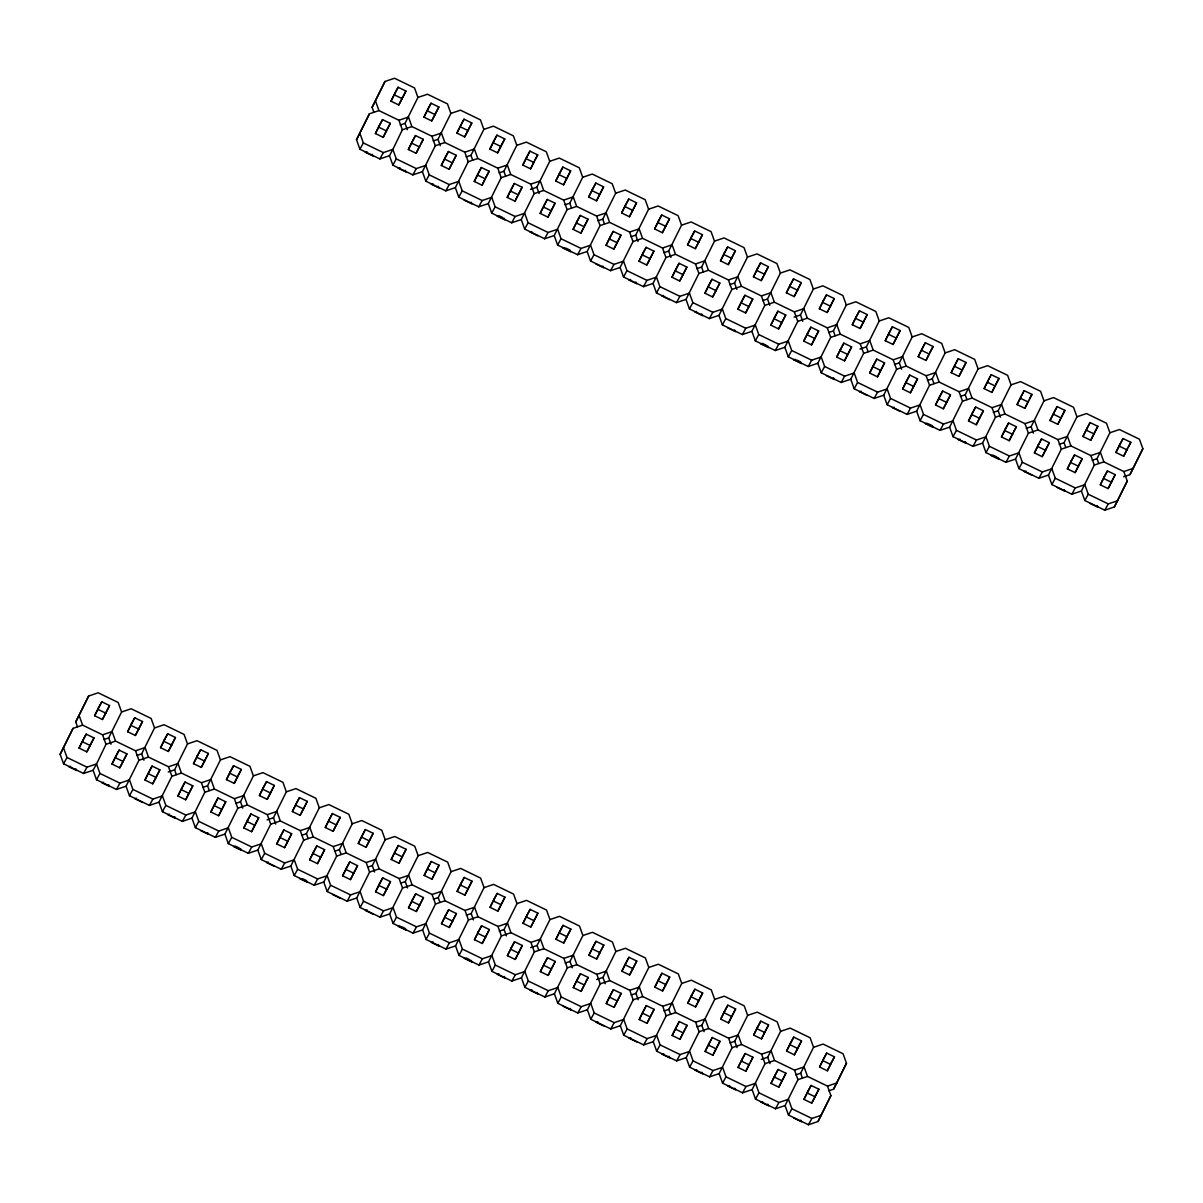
<?xml version="1.0" encoding="UTF-8"?>
<svg xmlns="http://www.w3.org/2000/svg" width="1203" height="1203" viewBox="0 0 1203 1203"><rect width="100%" height="100%" fill="white"/><g stroke="black" fill="none" stroke-linecap="round" stroke-linejoin="round"><path stroke-width="1.5" d="M60.15 754.281L73.037 728.371L82.601 725.138L102.571 734.822L105.984 744.326L96.541 763.95L93.097 770.251L83.548 773.469L63.564 763.785L60.15 754.281L73.037 728.371M77.458 726.687L75.744 721.935L88.646 696.026L98.195 692.793L118.18 702.477L121.593 711.996L108.691 737.905L103.924 739.514M356.509 139.728L369.396 113.819L378.945 110.601L398.93 120.27L402.343 129.789L392.885 149.398L389.456 155.698L379.892 158.916L359.923 149.247L356.509 139.728L369.396 113.819M373.802 112.135L372.103 107.383L384.99 81.473L394.554 78.255L414.524 87.939L417.937 97.443L405.05 123.353L400.268 124.962M75.744 721.935L88.646 696.026M372.103 107.383L384.99 81.473M82.736 740.446L86.18 734.146L93.954 737.92L86.842 751.86L79.052 748.086L82.872 740.176M98.33 708.101L101.774 701.8L109.548 705.575L102.435 719.514L94.646 715.74L98.466 707.83M379.095 125.909L382.524 119.608L390.313 123.383L383.186 137.322L375.411 133.548L379.216 125.638M394.689 93.563L398.118 87.263L405.907 91.037L398.794 104.977L391.005 101.202L394.825 93.293M79.052 748.086L86.18 734.146M94.646 715.74L101.774 701.8M375.411 133.548L382.524 119.608M391.005 101.202L398.118 87.263M86.842 751.86L93.954 737.92M102.435 719.514L109.548 705.575M383.186 137.322L386.133 131.202M398.794 104.977L405.907 91.037M115.683 756.416L119.127 750.116L126.901 753.89L119.789 767.83L111.999 764.055L115.819 756.146M131.292 724.071L134.721 717.77L142.51 721.544L135.383 735.484L127.608 731.71L131.413 723.8M412.043 141.864L415.471 135.578L423.261 139.337L416.133 153.277L408.358 149.518L412.163 141.608M427.636 109.533L431.08 103.232L438.854 106.992L431.742 120.932L423.952 117.172L427.772 109.262M111.999 764.055L119.127 750.116M127.608 731.71L134.721 717.77M408.358 149.518L415.471 135.578M423.952 117.172L431.08 103.232M119.789 767.83L126.901 753.89M135.383 735.484L142.51 721.544M416.133 153.277L419.832 145.638M431.742 120.932L438.854 106.992M102.571 734.822L112.135 731.604L115.548 741.108L135.533 750.792L138.947 760.296L126.044 786.206L116.496 789.439L96.511 779.755L93.097 770.251M121.593 711.996L131.142 708.762L151.127 718.447L154.54 727.95L141.653 753.86L136.871 755.484M398.93 120.27L408.479 117.052L411.907 126.571L431.877 136.24L435.291 145.758L422.403 171.668L412.84 174.886L392.87 165.202L389.456 155.698M417.937 97.443L427.501 94.225L447.471 103.894L450.884 113.413L437.997 139.322L433.215 140.931M148.646 772.386L152.074 766.085L159.864 769.86L152.736 783.8L144.962 780.025L148.766 772.115M164.24 740.04L167.668 733.74L175.458 737.514L168.33 751.454L160.555 747.68L164.36 739.77M444.99 157.834L448.433 151.533L456.208 155.307L449.095 169.247L441.306 165.473L445.125 157.563M460.584 125.488L464.027 119.187L471.802 122.962L464.689 136.901L456.899 133.127L460.719 125.232M144.962 780.025L152.074 766.085M160.555 747.68L167.668 733.74M441.306 165.473L448.433 151.533M456.899 133.127L464.027 119.187M152.736 783.8L159.864 769.86M168.33 751.454L175.458 737.514M449.095 169.247L456.208 155.307M464.689 136.901L471.802 122.962M135.533 750.792L145.082 747.559L148.495 757.078L168.48 766.762L171.894 776.266L159.007 802.175L149.443 805.409L129.473 795.724L126.044 786.206M154.54 727.95L164.089 724.732L184.074 734.416L187.488 743.92L174.6 769.83L168.225 771.98M431.877 136.24L441.441 133.022L444.854 142.525L464.824 152.21L468.238 161.728L455.351 187.638L445.802 190.856L425.817 181.172L422.403 171.668M450.884 113.413L460.448 110.18L480.433 119.864L483.847 129.383L470.944 155.292L466.178 156.901M181.593 788.356L185.021 782.055L192.811 785.83L185.683 799.769L177.909 795.995L181.713 788.085M197.187 756.01L200.615 749.71L208.405 753.484L201.292 767.424L193.503 763.649L197.322 755.74M477.937 173.803L481.38 167.503L489.155 171.277L482.042 185.217L474.253 181.442L478.072 173.533M493.546 141.458L496.974 135.157L504.764 138.931L497.636 152.871L489.862 149.097L493.666 141.187M177.909 795.995L185.021 782.055M193.503 763.649L200.615 749.71M474.253 181.442L481.38 167.503M489.862 149.097L496.974 135.157M185.683 799.769L192.811 785.83M201.292 767.424L208.405 753.484M482.042 185.217L484.989 179.112M497.636 152.871L500.583 146.766M168.48 766.762L178.029 763.529L181.442 773.048L201.427 782.732L204.841 792.236L191.954 818.145L182.39 821.363L162.42 811.694L159.007 802.175M187.488 743.92L197.051 740.702L217.021 750.386L220.435 759.89L207.548 785.8L202.766 787.409M464.824 152.21L474.388 148.992L477.802 158.495L497.786 168.179L501.2 177.683L488.298 203.593L478.749 206.826L458.764 197.142L455.351 187.638M483.847 129.383L493.395 126.15L513.38 135.834L516.794 145.352L503.907 171.262L499.125 172.871M214.54 804.311L217.969 798.025L225.758 801.784L218.645 815.724L210.856 811.965L214.675 804.055M230.134 771.98L233.577 765.679L241.352 769.439L234.239 783.379L226.45 779.619L230.269 771.709M510.899 189.773L514.328 183.473L522.117 187.247L514.989 201.187L507.215 197.412L511.019 189.503M526.493 157.428L529.921 151.127L537.711 154.901L530.583 168.841L522.809 165.067L526.613 157.157M210.856 811.965L217.969 798.025M226.45 779.619L233.577 765.679M507.215 197.412L514.328 183.473M522.809 165.067L529.921 151.127M218.645 815.724L225.758 801.784M234.239 783.379L237.186 777.273M514.989 201.187L522.117 187.247M530.583 168.841L534.267 161.202M201.427 782.732L210.991 779.499L214.405 789.018L234.374 798.687L237.788 808.205L224.901 834.115L215.352 837.333L195.367 827.649L191.954 818.145M220.435 759.89L229.999 756.672L249.968 766.341L253.397 775.86L240.495 801.769L235.728 803.378M497.786 168.179L507.335 164.961L510.749 174.465L530.734 184.149L534.147 193.653L521.26 219.563L511.696 222.796L491.726 213.111L488.298 203.593M516.794 145.352L526.343 142.119L546.327 151.804L549.741 161.307L536.854 187.217L530.478 189.367M247.487 820.281L250.931 813.98L258.705 817.754L251.592 831.694L243.803 827.92L247.623 820.025M263.081 787.935L266.525 781.634L274.299 785.409L267.186 799.348L259.397 795.574L263.216 787.679M543.846 205.743L547.275 199.442L555.064 203.217L547.936 217.157L540.162 213.382L543.967 205.472M559.44 173.397L562.869 167.097L570.658 170.871L563.545 184.811L555.756 181.036L559.575 173.127M243.803 827.92L250.931 813.98M259.397 795.574L266.525 781.634M540.162 213.382L547.275 199.442M555.756 181.036L562.869 167.097M251.592 831.694L258.705 817.754M267.186 799.348L274.299 785.409M547.936 217.157L555.064 203.217M563.545 184.811L570.658 170.871M234.374 798.687L243.938 795.469L247.352 804.972L267.322 814.657L270.75 824.175L257.848 850.085L248.299 853.303L228.314 843.619L224.901 834.115M253.397 775.86L262.946 772.642L282.931 782.311L286.344 791.83L273.457 817.739L267.081 819.89M530.734 184.149L540.282 180.916L543.696 190.435L563.681 200.119L567.094 209.623L554.207 235.532L544.643 238.765L524.673 229.081L521.26 219.563M549.741 161.307L559.305 158.089L579.275 167.773L582.688 177.277L569.801 203.187L565.019 204.796M280.434 836.25L283.878 829.95L291.652 833.724L284.54 847.664L276.75 843.889L280.57 835.98M296.043 803.905L299.472 797.604L307.261 801.378L300.133 815.318L292.359 811.544L296.164 803.634M576.793 221.713L580.222 215.412L588.011 219.187L580.899 233.126L573.109 229.352L576.929 221.442M592.387 189.367L595.831 183.067L603.605 186.841L596.493 200.781L588.703 197.006L592.523 189.097M276.75 843.889L283.878 829.95M292.359 811.544L299.472 797.604M573.109 229.352L580.222 215.412M588.703 197.006L595.831 183.067M284.54 847.664L291.652 833.724M300.133 815.318L307.261 801.378M580.899 233.126L588.011 219.187M596.493 200.781L603.605 186.841M267.322 814.657L276.885 811.439L280.299 820.942L300.284 830.626L303.697 840.13L290.81 866.055L281.246 869.273L261.262 859.589L257.848 850.085M286.344 791.83L295.893 788.597L315.878 798.281L319.291 807.799L306.404 833.709L301.622 835.318M563.681 200.119L573.229 196.886L576.658 206.405L596.628 216.074L600.041 225.593L587.154 251.502L577.605 254.72L557.621 245.051L554.207 235.532M582.688 177.277L592.252 174.059L612.222 183.743L615.65 193.247L602.748 219.157L597.981 220.766M313.397 852.22L316.825 845.92L324.615 849.694L317.487 863.634L309.712 859.859L313.517 851.95M328.99 819.875L332.419 813.574L340.208 817.348L333.081 831.288L325.306 827.514L329.111 819.604M609.741 237.668L613.184 231.382L620.959 235.141L613.846 249.081L606.056 245.322L609.876 237.412M625.334 205.337L628.778 199.036L636.552 202.796L629.44 216.735L621.65 212.976L625.47 205.066M309.712 859.859L316.825 845.92M325.306 827.514L332.419 813.574M606.056 245.322L613.184 231.382M621.65 212.976L628.778 199.036M317.487 863.634L324.615 849.694M333.081 831.288L340.208 817.348M613.846 249.081L620.959 235.141M629.44 216.735L636.552 202.796M300.284 830.626L309.833 827.408L313.246 836.912L333.231 846.596L336.645 856.1L323.757 882.01L314.194 885.243L294.224 875.558L290.81 866.055M319.291 807.799L328.855 804.566L348.825 814.251L352.238 823.754L339.351 849.664L334.569 851.288M596.628 216.074L606.192 212.856L609.605 222.375L629.575 232.044L633.004 241.562L620.101 267.472L610.553 270.69L590.568 261.006L587.154 251.502M615.65 193.247L625.199 190.029L645.184 199.698L648.597 209.217L635.695 235.126L630.928 236.735M346.344 868.19L349.772 861.889L357.562 865.664L350.434 879.604L342.66 875.829L346.464 867.919M361.938 835.844L365.381 829.544L373.156 833.318L366.043 847.258L358.253 843.483L362.073 835.574M642.688 253.638L646.131 247.337L653.906 251.111L646.793 265.051L639.004 261.277L642.823 253.367M658.297 221.292L661.725 214.991L669.515 218.766L662.387 232.705L654.612 228.931L658.417 221.036M342.66 875.829L349.772 861.889M358.253 843.483L365.381 829.544M639.004 261.277L646.131 247.337M654.612 228.931L661.725 214.991M350.434 879.604L357.562 865.664M366.043 847.258L373.156 833.318M646.793 265.051L653.906 251.111M662.387 232.705L669.515 218.766M333.231 846.596L342.78 843.363L346.208 852.882L366.178 862.566L369.592 872.07L356.705 897.979L347.141 901.212L327.171 891.528L323.757 882.01M352.238 823.754L361.802 820.536L381.772 830.22L385.186 839.724L372.298 865.634L367.517 867.243M629.575 232.044L639.139 228.826L642.552 238.329L662.537 248.013L665.951 257.532L653.049 283.442L643.5 286.66L623.515 276.976L620.101 267.472M648.597 209.217L658.146 205.984L678.131 215.668L681.545 225.187L668.657 251.096L663.876 252.705M379.291 884.16L382.719 877.859L390.509 881.634L383.396 895.573L375.607 891.799L379.426 883.889M394.885 851.814L398.328 845.514L406.103 849.288L398.99 863.228L391.201 859.453L395.02 851.544M675.65 269.607L679.078 263.307L686.868 267.081L679.74 281.021L671.966 277.246L675.77 269.337M691.244 237.262L694.672 230.961L702.462 234.735L695.334 248.675L687.56 244.901L691.364 236.991M375.607 891.799L382.719 877.859M391.201 859.453L398.328 845.514M671.966 277.246L679.078 263.307M687.56 244.901L694.672 230.961M383.396 895.573L390.509 881.634M398.99 863.228L406.103 849.288M679.74 281.021L686.868 267.081M695.334 248.675L702.462 234.735M366.178 862.566L375.742 859.333L379.156 868.852L399.125 878.536L402.539 888.04L389.652 913.949L380.103 917.167L360.118 907.498L356.705 897.979M385.186 839.724L394.749 836.506L414.734 846.19L418.148 855.694L405.246 881.604L400.479 883.213M662.537 248.013L672.086 244.795L675.5 254.299L695.484 263.983L698.898 273.487L686.011 299.397L676.447 302.63L656.477 292.946L653.049 283.442M681.545 225.187L691.108 221.953L711.078 231.638L714.492 241.156L701.605 267.066L696.823 268.675M412.238 900.115L415.682 893.829L423.456 897.588L416.343 911.528L408.554 907.769L412.373 899.859M427.847 867.784L431.276 861.483L439.065 865.243L431.937 879.182L424.163 875.423L427.967 867.513M708.597 285.577L712.026 279.276L719.815 283.051L712.687 296.991L704.913 293.216L708.717 285.306M724.191 253.231L727.62 246.931L735.409 250.705L728.296 264.645L720.507 260.871L724.326 252.961M408.554 907.769L415.682 893.829M424.163 875.423L431.276 861.483M704.913 293.216L712.026 279.276M720.507 260.871L727.62 246.931M416.343 911.528L423.456 897.588M431.937 879.182L439.065 865.243M712.687 296.991L719.815 283.051M728.296 264.645L735.409 250.705M399.125 878.536L408.689 875.303L412.103 884.822L432.072 894.491L435.501 904.009L422.599 929.919L413.05 933.137L393.065 923.453L389.652 913.949M418.148 855.694L427.697 852.476L447.681 862.145L451.095 871.664L438.208 897.573L433.426 899.182M695.484 263.983L705.033 260.765L708.447 270.269L728.432 279.953L731.845 289.457L718.958 315.366L709.394 318.6L689.424 308.915L686.011 299.397M714.492 241.156L724.056 237.923L744.025 247.607L747.439 257.111L734.552 283.021L729.77 284.645M445.2 916.085L448.629 909.784L456.418 913.558L449.29 927.498L441.501 923.724L445.321 915.829M460.794 883.739L464.223 877.438L472.012 881.213L464.884 895.152L457.11 891.378L460.914 883.483M741.544 301.547L744.973 295.246L752.762 299.021L745.649 312.96L737.86 309.186L741.68 301.276M757.138 269.201L760.582 262.901L768.356 266.675L761.243 280.615L753.454 276.84L757.273 268.931M441.501 923.724L448.629 909.784M457.11 891.378L464.223 877.438M737.86 309.186L744.973 295.246M753.454 276.84L760.582 262.901M449.29 927.498L456.418 913.558M464.884 895.152L472.012 881.213M745.649 312.96L752.762 299.021M761.243 280.615L768.356 266.675M432.072 894.491L441.636 891.273L445.05 900.776L465.035 910.46L468.448 919.979L455.561 945.889L445.997 949.107L426.027 939.423L422.599 929.919M451.095 871.664L460.644 868.431L480.629 878.115L484.042 887.634L471.155 913.543L466.373 915.152M728.432 279.953L737.995 276.72L741.409 286.239L761.379 295.923L764.792 305.427L751.905 331.336L742.356 334.569L722.371 324.885L718.958 315.366M747.439 257.111L757.003 253.893L776.973 263.577L780.401 273.081L767.499 298.991L762.732 300.6M478.147 932.054L481.576 925.754L489.365 929.528L482.238 943.468L474.463 939.693L478.268 931.784M493.741 899.709L497.17 893.408L504.959 897.182L497.847 911.122L490.057 907.348L493.877 899.438M774.491 317.517L777.935 311.216L785.709 314.991L778.597 328.93L770.807 325.156L774.627 317.246M790.1 285.171L793.529 278.87L801.318 282.645L794.191 296.585L786.401 292.81L790.221 284.9M474.463 939.693L481.576 925.754M490.057 907.348L497.17 893.408M770.807 325.156L777.935 311.216M786.401 292.81L793.529 278.87M482.238 943.468L489.365 929.528M497.847 911.122L504.959 897.182M778.597 328.93L785.709 314.991M794.191 296.585L801.318 282.645M465.035 910.46L474.584 907.242L477.997 916.746L497.982 926.43L501.395 935.934L488.508 961.844L478.944 965.077L458.975 955.393L455.561 945.889M484.042 887.634L493.606 884.4L513.576 894.085L516.989 903.603L504.102 929.513L499.32 931.122M761.379 295.923L770.943 292.69L774.356 302.209L794.326 311.878L797.754 321.396L784.852 347.306L775.303 350.524L755.319 340.855L751.905 331.336M780.401 273.081L789.95 269.863L809.935 279.547L813.348 289.051L800.461 314.96L794.085 317.111M511.095 948.024L514.523 941.723L522.313 945.498L515.2 959.438L507.41 955.663L511.23 947.753M526.688 915.678L530.132 909.378L537.906 913.152L530.794 927.092L523.004 923.318L526.824 915.408M807.439 333.472L810.882 327.186L818.657 330.945L811.544 344.885L803.754 341.126L807.574 333.216M823.047 301.141L826.476 294.84L834.265 298.6L827.138 312.539L819.363 308.78L823.168 300.87M507.41 955.663L514.523 941.723M523.004 923.318L530.132 909.378M803.754 341.126L810.882 327.186M819.363 308.78L826.476 294.84M515.2 959.438L522.313 945.498M530.794 927.092L537.906 913.152M811.544 344.885L818.657 330.945M827.138 312.539L834.265 298.6M497.982 926.43L507.531 923.212L510.959 932.716L530.929 942.4L534.343 951.904L521.455 977.813L511.892 981.046L491.922 971.362L488.508 961.844M516.989 903.603L526.553 900.37L546.523 910.054L549.951 919.558L537.049 945.468L530.688 947.618M794.326 311.878L803.89 308.66L807.303 318.178L827.288 327.848L830.702 337.366L817.814 363.276L808.251 366.494L788.266 356.81L784.852 347.306M813.348 289.051L822.897 285.833L842.882 295.502L846.295 305.021L833.408 330.93L828.626 332.539M544.042 963.994L547.485 957.693L555.26 961.468L548.147 975.407L540.358 971.633L544.177 963.723M559.636 931.648L563.079 925.348L570.854 929.122L563.741 943.062L555.951 939.287L559.771 931.378M840.401 349.441L843.829 343.141L851.619 346.915L844.491 360.855L836.717 357.08L840.521 349.171M855.995 317.096L859.423 310.795L867.213 314.569L860.1 328.509L852.31 324.735L856.13 316.84M540.358 971.633L547.485 957.693M555.951 939.287L563.079 925.348M836.717 357.08L843.829 343.141M852.31 324.735L859.423 310.795M548.147 975.407L551.094 969.287M563.741 943.062L566.688 936.942M844.491 360.855L851.619 346.915M860.1 328.509L867.213 314.569M530.929 942.4L540.493 939.167L543.906 948.686L563.876 958.37L567.305 967.874L554.403 993.783L544.854 997.016L524.869 987.332L521.455 977.813M549.951 919.558L559.5 916.34L579.485 926.024L582.899 935.528L569.996 961.438L565.23 963.047M827.288 327.848L836.837 324.63L840.25 334.133L860.235 343.817L863.649 353.336L850.762 379.246L841.198 382.464L821.228 372.78L817.814 363.276M846.295 305.021L855.859 301.788L875.829 311.472L879.243 320.99L866.355 346.9L859.98 349.05M576.989 979.964L580.432 973.663L588.207 977.438L581.094 991.377L573.305 987.603L577.124 979.693M592.598 947.618L596.026 941.317L603.816 945.092L596.688 959.032L588.914 955.257L592.718 947.347M873.348 365.411L876.776 359.111L884.566 362.885L877.453 376.825L869.664 373.05L873.468 365.141M888.942 333.066L892.385 326.765L900.16 330.539L893.047 344.479L885.258 340.705L889.077 332.795M573.305 987.603L580.432 973.663M588.914 955.257L596.026 941.317M869.664 373.05L876.776 359.111M885.258 340.705L892.385 326.765M581.094 991.377L584.778 983.723M596.688 959.032L600.372 951.393M877.453 376.825L884.566 362.885M893.047 344.479L900.16 330.539M563.876 958.37L573.44 955.137L576.854 964.656L596.838 974.34L600.252 983.843L587.35 1009.753L577.801 1012.971L557.816 1003.302L554.403 993.783M582.899 935.528L592.447 932.31L612.432 941.994L615.846 951.498L602.959 977.407L596.583 979.558M860.235 343.817L869.784 340.599L873.213 350.103L893.182 359.787L896.596 369.291L883.709 395.201L874.145 398.434L854.175 388.749L850.762 379.246M879.243 320.99L888.806 317.757L908.776 327.442L912.19 336.945L899.303 362.87L894.521 364.479M609.951 995.919L613.38 989.633L621.169 993.392L614.041 1007.332L606.267 1003.573L610.071 995.663M625.545 963.588L628.974 957.287L636.763 961.047L629.635 974.986L621.861 971.227L625.665 963.317M906.295 381.381L909.739 375.08L917.513 378.855L910.4 392.795L902.611 389.02L906.43 381.11M921.889 349.035L925.333 342.735L933.107 346.509L925.994 360.449L918.205 356.674L922.024 348.765M606.267 1003.573L613.38 989.633M621.861 971.227L628.974 957.287M902.611 389.02L909.739 375.08M918.205 356.674L925.333 342.735M614.041 1007.332L621.169 993.392M629.635 974.986L636.763 961.047M910.4 392.795L917.513 378.855M925.994 360.449L928.942 354.329M596.838 974.34L606.387 971.107L609.801 980.625L629.786 990.295L633.199 999.813L620.312 1025.723L610.748 1028.941L590.778 1019.257L587.35 1009.753M615.846 951.498L625.395 948.28L645.379 957.949L648.793 967.468L635.906 993.377L631.124 994.986M893.182 359.787L902.746 356.569L906.16 366.073L926.13 375.757L929.543 385.261L916.656 411.17L907.107 414.403L887.122 404.719L883.709 395.201M912.19 336.945L921.754 333.727L941.738 343.411L945.152 352.915L932.25 378.825L927.483 380.449M642.898 1011.888L646.327 1005.588L654.116 1009.362L646.988 1023.302L639.214 1019.527L643.019 1011.633M658.492 979.543L661.921 973.242L669.71 977.016L662.597 990.956L654.808 987.182L658.627 979.287M939.242 397.351L942.686 391.05L950.46 394.825L943.347 408.764L935.558 404.99L939.378 397.08M954.851 365.005L958.28 358.705L966.069 362.479L958.941 376.419L951.167 372.644L954.971 364.735M639.214 1019.527L646.327 1005.588M654.808 987.182L661.921 973.242M935.558 404.99L942.686 391.05M951.167 372.644L958.28 358.705M646.988 1023.302L654.116 1009.362M662.597 990.956L669.71 977.016M943.347 408.764L950.46 394.825M958.941 376.419L966.069 362.479M629.786 990.295L639.334 987.077L642.748 996.58L662.733 1006.264L666.146 1015.783L653.259 1041.693L643.695 1044.911L623.725 1035.227L620.312 1025.723M648.793 967.468L658.357 964.235L678.327 973.919L681.74 983.437L668.853 1009.347L664.071 1010.956M926.13 375.757L935.693 372.524L939.107 382.043L959.092 391.727L962.505 401.231L949.603 427.14L940.054 430.358L920.069 420.689L916.656 411.17M945.152 352.915L954.701 349.697L974.686 359.381L978.099 368.885L965.212 394.795L960.43 396.404M675.845 1027.858L679.274 1021.558L687.063 1025.332L679.951 1039.272L672.161 1035.497L675.981 1027.588M691.439 995.513L694.883 989.212L702.657 992.986L695.545 1006.926L687.755 1003.152L691.575 995.242M972.204 413.321L975.633 407.02L983.422 410.794L976.295 424.734L968.52 420.96L972.325 413.05M987.798 380.975L991.227 374.674L999.016 378.449L991.889 392.389L984.114 388.614L987.919 380.704M672.161 1035.497L679.274 1021.558M687.755 1003.152L694.883 989.212M968.52 420.96L975.633 407.02M984.114 388.614L991.227 374.674M679.951 1039.272L687.063 1025.332M695.545 1006.926L702.657 992.986M976.295 424.734L979.242 418.614M991.889 392.389L994.836 386.268M662.733 1006.264L672.297 1003.046L675.71 1012.55L695.68 1022.234L699.093 1031.738L686.206 1057.648L676.657 1060.881L656.673 1051.196L653.259 1041.693M681.74 983.437L691.304 980.204L711.274 989.889L714.702 999.407L701.8 1025.317L697.033 1026.926M959.092 391.727L968.641 388.494L972.054 398.013L992.039 407.682L995.452 417.2L982.565 443.11L973.001 446.328L953.032 436.659L949.603 427.14M978.099 368.885L987.648 365.667L1007.633 375.351L1011.046 384.855L998.159 410.764L993.377 412.373M708.793 1043.828L712.236 1037.527L720.011 1041.302L712.898 1055.242L705.108 1051.467L708.928 1043.557M724.386 1011.482L727.83 1005.182L735.604 1008.956L728.492 1022.896L720.702 1019.121L724.522 1011.212M1005.152 429.276L1008.58 422.99L1016.37 426.749L1009.242 440.689L1001.467 436.93L1005.272 429.02M1020.745 396.945L1024.174 390.644L1031.963 394.404L1024.851 408.343L1017.061 404.584L1020.881 396.674M705.108 1051.467L712.236 1037.527M720.702 1019.121L727.83 1005.182M1001.467 436.93L1008.58 422.99M1017.061 404.584L1024.174 390.644M712.898 1055.242L715.845 1049.121M728.492 1022.896L735.604 1008.956M1009.242 440.689L1012.926 433.05M1024.851 408.343L1028.535 400.704M695.68 1022.234L705.244 1019.016L708.657 1028.52L728.627 1038.204L732.056 1047.708L719.153 1073.617L709.605 1076.85L689.62 1067.166L686.206 1057.648M714.702 999.407L724.251 996.174L744.236 1005.858L747.649 1015.362L734.762 1041.272L729.98 1042.896M992.039 407.682L1001.588 404.464L1005.001 413.982L1024.986 423.651L1028.4 433.17L1015.512 459.08L1005.949 462.298L985.979 452.614L982.565 443.11M1011.046 384.855L1020.61 381.637L1040.58 391.306L1043.993 400.825L1031.106 426.734L1026.324 428.343M741.74 1059.798L745.183 1053.497L752.958 1057.272L745.845 1071.211L738.056 1067.437L741.875 1059.527M757.349 1027.452L760.777 1021.152L768.567 1024.926L761.439 1038.866L753.664 1035.091L757.469 1027.182M1038.099 445.245L1041.527 438.945L1049.317 442.719L1042.204 456.659L1034.415 452.884L1038.234 444.975M1053.693 412.9L1057.136 406.599L1064.911 410.373L1057.798 424.313L1050.008 420.539L1053.828 412.644M738.056 1067.437L745.183 1053.497M753.664 1035.091L760.777 1021.152M1034.415 452.884L1041.527 438.945M1050.008 420.539L1057.136 406.599M745.845 1071.211L749.529 1063.572M761.439 1038.866L768.567 1024.926M1042.204 456.659L1049.317 442.719M1057.798 424.313L1064.911 410.373M728.627 1038.204L738.191 1034.971L741.604 1044.49L761.589 1054.174L765.003 1063.678L752.116 1089.587L742.552 1092.82L722.567 1083.136L719.153 1073.617M747.649 1015.362L757.198 1012.144L777.183 1021.828L780.597 1031.332L767.709 1057.242L761.334 1059.392M1024.986 423.651L1034.535 420.433L1037.963 429.937L1057.933 439.621L1061.347 449.14L1048.46 475.05L1038.911 478.268L1018.926 468.584L1015.512 459.08M1043.993 400.825L1053.557 397.591L1073.527 407.276L1076.956 416.794L1064.053 442.704L1059.287 444.313M774.702 1075.768L778.13 1069.467L785.92 1073.241L778.792 1087.181L771.018 1083.407L774.822 1075.497M790.296 1043.422L793.724 1037.121L801.514 1040.896L794.386 1054.836L786.612 1051.061L790.416 1043.151M1071.046 461.215L1074.49 454.914L1082.264 458.689L1075.151 472.629L1067.362 468.854L1071.181 460.944M1086.64 428.869L1090.083 422.569L1097.858 426.343L1090.745 440.283L1082.956 436.509L1086.775 428.599M771.018 1083.407L778.13 1069.467M786.612 1051.061L793.724 1037.121M1067.362 468.854L1074.49 454.914M1082.956 436.509L1090.083 422.569M778.792 1087.181L785.92 1073.241M794.386 1054.836L801.514 1040.896M1075.151 472.629L1078.099 466.523M1090.745 440.283L1093.692 434.178M761.589 1054.174L771.138 1050.941L774.552 1060.46L794.536 1070.144L797.95 1079.647L785.063 1105.557L775.499 1108.775L755.529 1099.106L752.116 1089.587M780.597 1031.332L790.16 1028.114L810.13 1037.798L813.544 1047.302L800.657 1073.211L795.875 1074.82M1057.933 439.621L1067.497 436.403L1070.911 445.907L1090.88 455.591L1094.309 465.095L1081.407 491.004L1071.858 494.238L1051.873 484.553L1048.46 475.05M1076.956 416.794L1086.504 413.561L1106.489 423.245L1109.903 432.749L1097.016 458.674L1092.234 460.283M807.649 1091.722L811.078 1085.437L818.867 1089.196L811.739 1103.136L803.965 1099.377L807.769 1091.467M823.243 1059.392L826.687 1053.091L834.461 1056.851L827.348 1070.79L819.559 1067.031L823.378 1059.121M1103.993 477.185L1107.437 470.884L1115.211 474.659L1108.098 488.598L1100.309 484.824L1104.128 476.914M1119.602 444.839L1123.031 438.539L1130.82 442.313L1123.692 456.253L1115.918 452.478L1119.722 444.569M803.965 1099.377L811.078 1085.437M819.559 1067.031L826.687 1053.091M1100.309 484.824L1107.437 470.884M1115.918 452.478L1123.031 438.539M811.739 1103.136L818.867 1089.196M827.348 1070.79L830.296 1064.685M1108.098 488.598L1115.211 474.659M1123.692 456.253L1127.376 448.614M785.063 1105.557L788.476 1115.061L808.446 1124.745L818.01 1121.527L830.897 1095.617L827.484 1086.098L807.514 1076.429L804.085 1066.911L794.536 1070.144M828.822 1090.79L833.604 1089.181L846.491 1063.272L843.077 1053.753L823.108 1044.084L813.544 1047.302M1081.407 491.004L1084.82 500.523L1104.805 510.207L1114.354 506.974L1127.256 481.065L1123.843 471.561L1103.858 461.877L1100.444 452.373L1090.88 455.591M1123.587 476.779L1129.963 474.629L1142.85 448.719L1139.436 439.215L1119.452 429.531L1109.903 432.749M818.01 1121.527L830.897 1095.617M833.604 1089.181L846.491 1063.272M1114.354 506.974L1127.256 481.065M1129.963 474.629L1142.85 448.719M359.923 149.247L363.351 142.946L359.938 133.428M386.87 129.668L390.313 123.383M379.892 158.916L383.336 152.616L392.885 149.398L396.298 158.901L416.283 168.585L425.832 165.367L429.26 174.871L449.23 184.555L458.794 181.337L462.208 190.841L482.177 200.525L491.741 197.307L495.155 206.811L515.125 216.495L524.688 213.262L528.102 222.781L548.087 232.465L557.636 229.232L561.049 238.75L581.034 248.419L590.583 245.201L594.011 254.705L613.981 264.389L623.545 261.171L626.958 270.675L646.928 280.359L656.492 277.141L659.906 286.645L679.89 296.329L689.439 293.111L692.853 302.615L712.838 312.299L722.386 309.066L725.8 318.584L745.785 328.269L755.349 325.036L758.762 334.554L778.732 344.223L788.296 341.005L791.709 350.509L811.679 360.193L821.243 356.975L824.656 366.479L844.641 376.163L854.19 372.945L857.604 382.449L877.588 392.133L887.137 388.915L890.566 398.419L910.536 408.103L920.1 404.87L923.513 414.388L943.483 424.073L953.047 420.839L956.46 430.358L976.445 440.027L985.994 436.809L989.407 446.313L1009.392 455.997L1018.941 452.779L1022.355 462.283L1042.339 471.967L1051.888 468.749L1055.317 478.253L1075.287 487.937L1084.85 484.719L1088.264 494.222L1108.234 503.907L1117.798 500.674M63.564 763.785L67.007 757.484L63.579 747.98M392.87 165.202L396.298 158.901M420.689 144.074L423.261 139.337M83.548 773.469L86.977 767.168L96.541 763.95L99.954 773.454L119.924 783.138L129.488 779.905L132.901 789.424L152.886 799.108L162.435 795.875L165.849 805.393L185.833 815.063L195.382 811.845L198.796 821.363L218.781 831.032L228.329 827.814L231.758 837.318L251.728 847.002L261.292 843.784L264.705 853.288L284.675 862.972L294.239 859.754L297.652 869.258L317.637 878.942L327.186 875.709L330.599 885.228L350.584 894.912L360.133 891.679L363.547 901.197L383.531 910.866L393.095 907.648L396.509 917.167L416.479 926.836L426.042 923.618L429.456 933.122L449.426 942.806L458.99 939.588L462.403 949.092L482.388 958.776L491.937 955.558L495.35 965.062L515.335 974.746L524.884 971.513L528.312 981.031L548.282 990.716L557.846 987.483L561.26 997.001L581.229 1006.67L590.793 1003.452L594.207 1012.971L614.192 1022.64L623.74 1019.422L627.154 1028.926L647.139 1038.61L656.688 1035.392L660.101 1044.896L680.086 1054.58L689.635 1051.362L693.063 1060.866L713.033 1070.55L722.597 1067.317L726.01 1076.835L745.98 1086.52L755.544 1083.286L758.958 1092.805L778.942 1102.474L788.491 1099.256L791.905 1108.775L811.89 1118.444L821.438 1115.226M412.84 174.886L416.283 168.585M96.511 779.755L99.954 773.454M425.817 181.172L429.26 174.871M116.496 789.439L119.924 783.138M445.802 190.856L449.23 184.555M129.473 795.724L132.901 789.424M458.764 197.142L462.208 190.841M501.32 145.232L504.764 138.931M485.726 177.578L489.155 171.277M149.443 805.409L152.886 799.108M478.749 206.826L482.177 200.525M162.42 811.694L165.849 805.393M491.726 213.111L495.155 206.811M535.14 159.623L537.711 154.901M182.39 821.363L185.833 815.063M511.696 222.796L515.125 216.495M195.367 827.649L198.796 821.363M524.673 229.081L528.102 222.781M237.923 775.74L241.352 769.439M215.352 837.333L218.781 831.032M544.643 238.765L548.087 232.465M228.314 843.619L231.758 837.318M557.621 245.051L561.049 238.75M248.299 853.303L251.728 847.002M577.605 254.72L581.034 248.419M261.262 859.589L264.705 853.288M590.568 261.006L594.011 254.705M281.246 869.273L284.675 862.972M610.553 270.69L613.981 264.389M294.224 875.558L297.652 869.258M623.515 276.976L626.958 270.675M314.194 885.243L317.637 878.942M643.5 286.66L646.928 280.359M327.171 891.528L330.599 885.228M656.477 292.946L659.906 286.645M347.141 901.212L350.584 894.912M676.447 302.63L679.89 296.329M360.118 907.498L363.547 901.197M689.424 308.915L692.853 302.615M380.103 917.167L383.531 910.866M709.394 318.6L712.838 312.299M393.065 923.453L396.509 917.167M722.371 324.885L725.8 318.584M413.05 933.137L416.479 926.836M742.356 334.569L745.785 328.269M426.027 939.423L429.456 933.122M755.319 340.855L758.762 334.554M445.997 949.107L449.426 942.806M775.303 350.524L778.732 344.223M458.975 955.393L462.403 949.092M788.266 356.81L791.709 350.509M478.944 965.077L482.388 958.776M808.251 366.494L811.679 360.193M491.922 971.362L495.35 965.062M821.228 372.78L824.656 366.479M511.892 981.046L515.335 974.746M841.198 382.464L844.641 376.163M524.869 987.332L528.312 981.031M854.175 388.749L857.604 382.449M567.425 935.423L570.854 929.122M551.831 967.768L555.26 961.468M544.854 997.016L548.282 990.716M874.145 398.434L877.588 392.133M557.816 1003.302L561.26 997.001M887.122 404.719L890.566 398.419M601.229 949.814L603.816 945.092M585.635 982.159L588.207 977.438M929.678 352.81L933.107 346.509M577.801 1012.971L581.229 1006.67M907.107 414.403L910.536 408.103M590.778 1019.257L594.207 1012.971M920.069 420.689L923.513 414.388M610.748 1028.941L614.192 1022.64M940.054 430.358L943.483 424.073M623.725 1035.227L627.154 1028.926M953.032 436.659L956.46 430.358M995.573 384.749L999.016 378.449M979.979 417.08L983.422 410.794M643.695 1044.911L647.139 1038.61M973.001 446.328L976.445 440.027M656.673 1051.196L660.101 1044.896M985.979 452.614L989.407 446.313M1029.392 399.14L1031.963 394.404M1013.783 431.486L1016.37 426.749M676.657 1060.881L680.086 1054.58M1005.949 462.298L1009.392 455.997M689.62 1067.166L693.063 1060.866M1018.926 468.584L1022.355 462.283M716.582 1047.602L720.011 1041.302M709.605 1076.85L713.033 1070.55M1038.911 478.268L1042.339 471.967M722.567 1083.136L726.01 1076.835M1051.873 484.553L1055.317 478.253M750.386 1061.993L752.958 1057.272M1094.429 432.644L1097.858 426.343M1078.835 464.99L1082.264 458.689M742.552 1092.82L745.98 1086.52M1071.858 494.238L1075.287 487.937M755.529 1099.106L758.958 1092.805M1084.82 500.523L1088.264 494.222M1128.234 447.035L1130.82 442.313M775.499 1108.775L778.942 1102.474M1104.805 510.207L1108.234 503.907M788.476 1115.061L791.905 1108.775M831.032 1063.151L834.461 1056.851M808.446 1124.745L811.89 1118.444M402.343 129.789L411.907 126.571M435.291 145.758L444.854 142.525M468.238 161.728L477.802 158.495M501.2 177.683L510.749 174.465M534.147 193.653L543.696 190.435M567.094 209.623L576.658 206.405M600.041 225.593L609.605 222.375M633.004 241.562L642.552 238.329M665.951 257.532L675.5 254.299M698.898 273.487L708.447 270.269M731.845 289.457L741.409 286.239M764.792 305.427L774.356 302.209M797.754 321.396L807.303 318.178M830.702 337.366L840.25 334.133M863.649 353.336L873.213 350.103M896.596 369.291L906.16 366.073M929.543 385.261L939.107 382.043M962.505 401.231L972.054 398.013M995.452 417.2L1005.001 413.982M105.984 744.326L115.548 741.108M1028.4 433.17L1037.963 429.937M138.947 760.296L148.495 757.078M1061.347 449.14L1070.911 445.907M171.894 776.266L181.442 773.048M1094.309 465.095L1103.858 461.877M1123.843 471.561L1133.391 468.328M204.841 792.236L214.405 789.018M237.788 808.205L247.352 804.972M270.75 824.175L280.299 820.942M303.697 840.13L313.246 836.912M336.645 856.1L346.208 852.882M369.592 872.07L379.156 868.852M402.539 888.04L412.103 884.822M435.501 904.009L445.05 900.776M468.448 919.979L477.997 916.746M501.395 935.934L510.959 932.716M534.343 951.904L543.906 948.686M567.305 967.874L576.854 964.656M600.252 983.843L609.801 980.625M633.199 999.813L642.748 996.58M666.146 1015.783L675.71 1012.55M699.093 1031.738L708.657 1028.52M732.056 1047.708L741.604 1044.49M765.003 1063.678L774.552 1060.46M797.95 1079.647L807.514 1076.429M827.484 1086.098L837.047 1082.88M367.02 151.804L365.231 152.195L373.02 155.969L372.208 154.315M399.967 167.758L398.193 168.164L405.967 171.939L405.155 170.285M432.915 183.728L431.14 184.134L438.93 187.894L438.103 186.239M531.771 231.638L529.997 232.029L537.771 235.803M564.718 247.607L562.944 247.998L570.718 251.773L569.906 250.119L566.011 248.224M630.613 279.532L628.838 279.938L636.628 283.697L635.801 282.043M663.575 295.502L661.785 295.893L669.575 299.667M696.522 311.472L694.748 311.863L702.522 315.637L701.71 313.983M795.363 359.366L793.589 359.772L801.378 363.547L800.551 361.892L796.672 359.998M861.273 391.306L859.498 391.697L867.273 395.471M894.22 407.276L892.446 407.667L900.235 411.441M927.167 423.245L925.393 423.636L933.182 427.411L932.355 425.757L928.46 423.877M960.114 439.215L958.34 439.606L966.129 443.381L965.317 441.727M1026.024 471.14L1024.249 471.546L1032.024 475.305M70.661 766.341L68.887 766.747L76.676 770.506L75.849 768.852M103.608 782.311L101.834 782.702L109.623 786.476L108.796 784.822M136.556 798.281L134.781 798.672L142.571 802.446M169.518 814.251L167.743 814.642L175.518 818.416L174.706 816.762M268.359 862.145L266.585 862.551L274.374 866.31M367.216 910.054L365.441 910.445L373.216 914.22M400.163 926.009L398.388 926.415L406.178 930.19L405.351 928.536L401.456 926.641M433.11 941.979L431.336 942.385L439.125 946.159L438.298 944.505M499.019 973.919L497.245 974.31L505.019 978.084L504.207 976.43M531.967 989.889L530.192 990.28L537.982 994.054L537.155 992.4M597.861 1021.813L596.086 1022.219L603.876 1025.994M630.823 1037.783L629.049 1038.189L636.823 1041.948M663.77 1053.753L661.996 1054.159L669.77 1057.918L668.958 1056.264M696.717 1069.723L694.943 1070.114L702.732 1073.888L701.905 1072.234M729.665 1085.692L727.89 1086.083L735.68 1089.858L734.853 1088.204M762.627 1101.662L760.837 1102.053L768.627 1105.828L767.815 1104.174M394.434 94.902L402.223 98.676M427.396 110.871L435.17 114.646M460.343 126.841L468.117 130.601M493.29 142.796L501.08 146.571M526.237 158.766L534.027 162.54M559.184 174.736L566.974 178.51M592.147 190.706L599.921 194.48M625.094 206.675L632.868 210.45M658.041 222.645L665.83 226.405M690.988 238.6L698.778 242.374M723.935 254.57L731.725 258.344M756.898 270.54L764.672 274.314M789.845 286.509L797.634 290.284M822.792 302.479L830.581 306.254M855.739 318.449L863.528 322.209M888.701 334.404L896.476 338.178M921.648 350.374L929.423 354.148M954.596 366.344L962.385 370.118M987.543 382.313L995.332 386.088M1020.49 398.283L1028.279 402.058M1053.452 414.253L1061.226 418.012M1086.399 430.208L1094.174 433.982M1119.346 446.178L1127.136 449.952M378.84 127.247L386.629 131.022M411.787 143.217L419.576 146.977M444.749 159.172L452.523 162.946M477.696 175.142L485.471 178.916M510.643 191.112L518.433 194.886M543.591 207.081L551.38 210.856M576.538 223.051L584.327 226.826M609.5 239.021L617.274 242.78M642.447 254.976L650.221 258.75M675.394 270.946L683.184 274.72M708.341 286.916L716.131 290.69M741.289 302.885L749.078 306.66M774.251 318.855L782.025 322.63M807.198 334.825L814.972 338.584M840.145 350.78L847.935 354.554M873.092 366.75L880.882 370.524M906.054 382.719L913.829 386.494M939.002 398.689L946.776 402.464M971.949 414.659L979.738 418.433M1004.896 430.629L1012.685 434.388M1037.843 446.584L1045.633 450.358M1070.805 462.553L1078.58 466.328M1103.753 478.523L1111.527 482.298M363.351 142.946L383.336 152.616M498.809 215.668L502.704 217.548M766.311 345.291L762.416 343.411L760.642 343.802L768.431 347.577L767.604 345.923M996.956 457.065L993.076 455.17L991.302 455.576L999.076 459.351L998.264 457.696M464.087 200.089L471.877 203.863L471.05 202.209M497.034 216.059L504.824 219.833L504.012 218.179M595.891 263.968L603.68 267.743L602.853 266.089M727.695 327.833L735.469 331.607L734.657 329.953M826.536 375.742L834.326 379.501L833.514 377.847M1057.196 487.501L1064.986 491.275L1064.159 489.621M1090.144 503.471L1097.933 507.245L1097.106 505.591M98.09 709.439L105.864 713.214M131.037 725.409L138.826 729.183M163.984 741.379L171.773 745.153M196.931 757.349L204.721 761.123M229.893 773.318L237.668 777.093M262.84 789.288L270.615 793.048M295.788 805.243L303.577 809.017M328.735 821.213L336.524 824.987M361.682 837.183L369.471 840.957M394.644 853.153L402.419 856.927M427.591 869.122L435.381 872.897M460.538 885.092L468.328 888.852M493.486 901.047L501.275 904.821M526.448 917.017L534.222 920.791M559.395 932.987L567.169 936.761M592.342 948.956L600.132 952.731M625.289 964.926L633.079 968.701M658.236 980.896L666.026 984.655M691.199 996.851L698.973 1000.625M724.146 1012.821L731.92 1016.595M757.093 1028.791L764.882 1032.565M790.04 1044.76L797.83 1048.535M823.002 1060.73L830.777 1064.505M82.496 741.785L90.27 745.559M115.443 757.755L123.217 761.529M148.39 773.724L156.179 777.499M181.337 789.694L189.127 793.469M214.284 805.664L222.074 809.424M247.247 821.619L255.021 825.393M280.194 837.589L287.968 841.363M313.141 853.559L320.93 857.333M346.088 869.528L353.877 873.303M379.035 885.498L386.825 889.273M411.997 901.468L419.772 905.227M444.945 917.423L452.734 921.197M477.892 933.393L485.681 937.167M510.839 949.362L518.628 953.137M543.801 965.332L551.576 969.107M576.748 981.302L584.523 985.077M609.695 997.272L617.485 1001.031M642.643 1013.227L650.432 1017.001M675.59 1029.197L683.379 1032.971M708.552 1045.166L716.326 1048.941M741.499 1061.136L749.274 1064.911M774.446 1077.106L782.236 1080.88M807.393 1093.076L815.183 1096.835M67.007 757.484L86.977 767.168M239.307 848.07L235.412 846.175L233.638 846.581L241.427 850.356L240.6 848.701M302.615 878.746L306.509 880.626L307.321 882.28L299.532 878.506M466.072 957.949L469.952 959.844M200.69 830.611L208.465 834.386L207.653 832.732M332.494 894.476L340.269 898.25M464.283 958.355L472.072 962.114L471.26 960.46M563.139 1006.249L570.929 1010.024L570.102 1008.37M793.8 1118.023L801.574 1121.797L800.762 1120.143M1097.016 458.674L1098.715 463.426M1064.053 442.704L1065.768 447.456M1031.106 426.734L1033.392 433.065M998.159 410.764L1000.43 417.11M965.212 394.795L966.911 399.546M932.25 378.825L933.964 383.592M899.303 362.87L901.588 369.201M866.355 346.9L868.07 351.652M833.408 330.93L835.108 335.682M800.461 314.96L802.732 321.306M767.499 298.991L769.785 305.336M734.552 283.021L736.837 289.367M701.605 267.066L703.319 271.818M668.657 251.096L670.928 257.427M635.695 235.126L637.981 241.457M602.748 219.157L604.462 223.908M569.801 203.187L571.515 207.939M536.854 187.217L539.124 193.563M503.907 171.262L505.606 176.014M470.944 155.292L472.659 160.044M800.657 1073.211L802.371 1077.963M437.997 139.322L440.283 145.653M767.709 1057.242L769.98 1063.587M405.05 123.353L407.321 129.698M734.762 1041.272L737.033 1047.618M375.531 101.082L378.945 110.601M701.8 1025.317L704.086 1031.648M668.853 1009.347L670.567 1014.099M635.906 993.377L638.176 999.723M602.959 977.407L605.229 983.753M569.996 961.438L572.282 967.783M537.049 945.468L538.764 950.235M504.102 929.513L506.373 935.844M471.155 913.543L473.426 919.874M438.208 897.573L439.907 902.325M405.246 881.604L407.531 887.949M372.298 865.634L374.584 871.98M339.351 849.664L341.066 854.431M306.404 833.709L308.103 838.461M273.457 817.739L275.728 824.07M240.495 801.769L242.78 808.115M207.548 785.8L209.262 790.551M174.6 769.83L176.3 774.582M141.653 753.86L143.924 760.206M108.691 737.905L110.977 744.236M79.187 715.635L82.601 725.138"/></g></svg>
